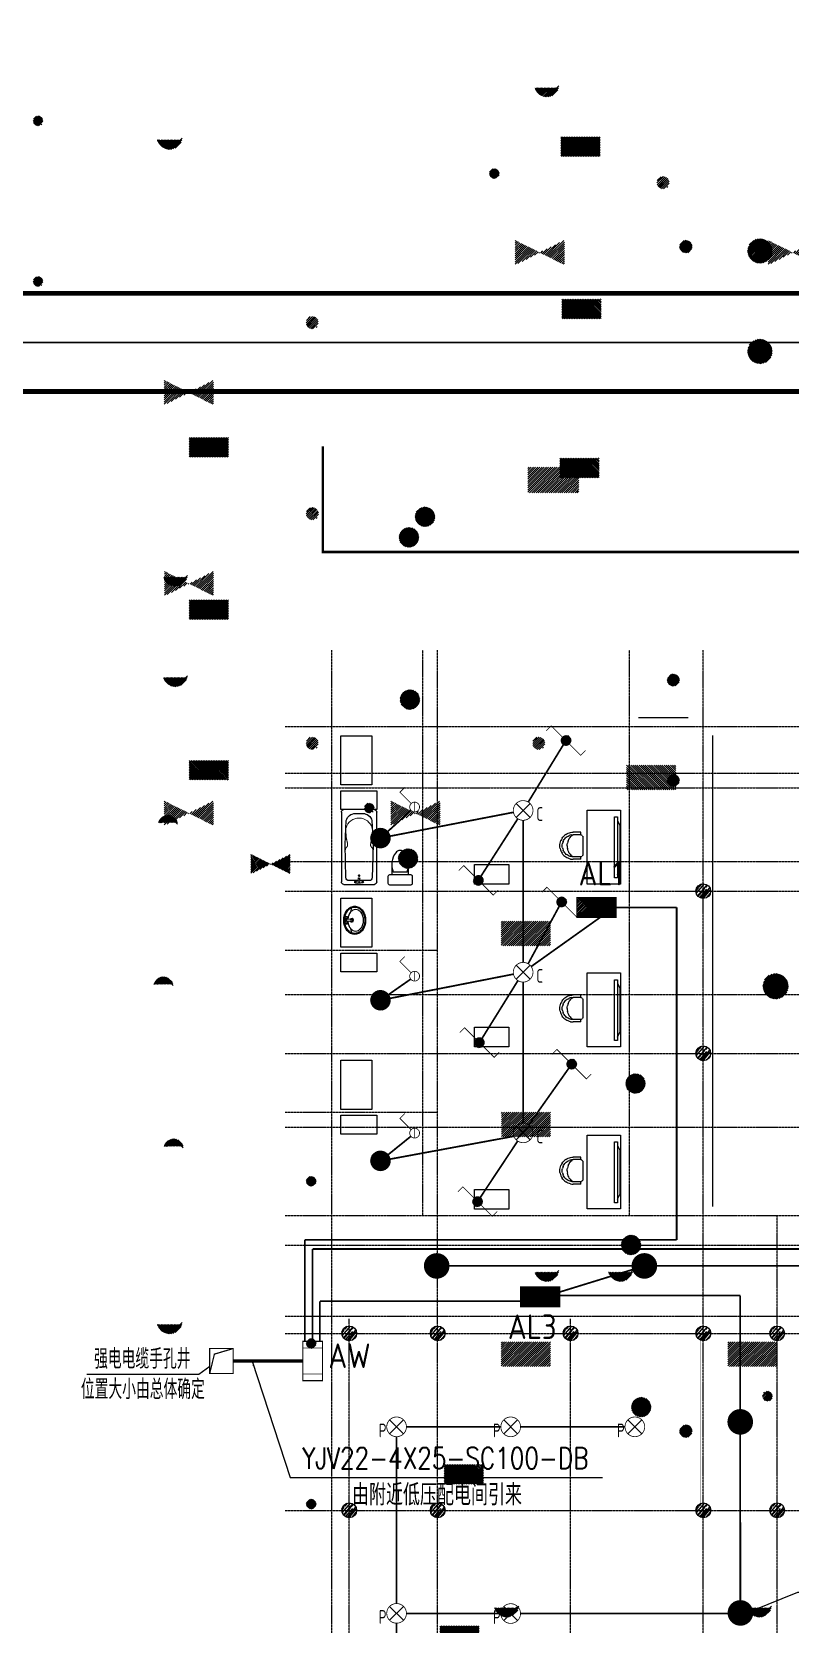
# Model space of a CAD drawing. Extents: x -137808 to 103746506, y -332957 to -111547.
# Drawn here: x 102814 to 118230, y -216825 to -184427 of the extents above; entities that cross this region are included whole.
import ezdxf
from ezdxf.enums import TextEntityAlignment as Align

# ---------------------------------------------------------------- set-up
doc = ezdxf.new("R2010")
doc.units = 0
doc.header["$LTSCALE"] = 25
doc.header["$MEASUREMENT"] = 0
doc.linetypes.add('CONTINOUS', pattern=[0])
doc.linetypes.add('DOTE', pattern=[2.42, 2, -0.2, 0.02, -0.2])
doc.layers.get('0').update_dxf_attribs({"linetype": 'CONTINUOUS'})
for name, color, linetype in [('1', 3, 'CONTINUOUS'), ('220', 7, 'CONTINUOUS'), ('DOTE', 1, 'DOTE'), ('PUB_TITLE', 4, 'CONTINUOUS'), ('SIG_TEXT', 7, 'CONTINUOUS'), ('TS', 4, 'CONTINUOUS'), ('家具', 54, 'CONTINUOUS'), ('电-强电平面-箭头', 3, 'CONTINUOUS'), ('电-强电平面-线缆', 3, 'CONTINUOUS'), ('电-接地防雷-剖', 9, 'CONTINUOUS'), ('设备-照明', 3, 'CONTINUOUS'), ('设备-箱柜', 3, 'CONTINUOUS')]:
    doc.layers.add(name, color=color, linetype=linetype)
doc.styles.add('_TEL_DIM', font='SIMPLEX', dxfattribs={"width": 0.8, "height": 3.5, "bigfont": 'HZTXT'})
doc.styles.add('C3', font='romans.shx', dxfattribs={"width": 0.7, "bigfont": 'hztxt.shx'})
doc.styles.add('IDQSTYLE', font='txt.shx', dxfattribs={"width": 0.7, "bigfont": 'hztxt.shx'})
doc.styles.get("Standard").update_dxf_attribs({"font": 'GBENOR', "bigfont": 'GBCBIG'})
doc.dimstyles.get("Standard").update_dxf_attribs({"dimscale": 100, "dimtxt": 3.5, "dimasz": 1, "dimexe": 2.5, "dimexo": 3, "dimgap": 1.5, "dimtad": 1, "dimdec": 0, "dimzin": 0, "dimdsep": 46, "dimtxsty": 'Standard', "dimblk": 'ARCHTICK', "dimcen": 0.09, "dimadec": 0, "dimazin": 0, "dimtfac": 1, "dimtdec": 0, "dimtix": 1, "dimtmove": 2, "dimatfit": 3, "dimfxl": 0, "dimtolj": 1, "dimtzin": 0, "dimarcsym": 0})

# ---------------------------------------------------------------- blocks, each defined once
blk = doc.blocks.new('*X')
at = {"color": 0, "linetype": 'Continuous'}
for p, q in [((192.59, 446.72), (193.93, 448.06)), ((192.59, 446.72), (193.87, 448.01)), ((192.65, 447.21), (193.44, 448)), ((192.65, 446.36), (194.23, 447.94)), ((192.67, 446.38), (194.27, 447.98)), ((192.69, 447.24), (193.35, 447.91)), ((192.79, 446.07), (194.52, 447.8)), ((192.81, 446.1), (194.55, 447.84)), ((192.98, 445.84), (194.75, 447.61)), ((193.01, 445.87), (194.78, 447.64)), ((193.23, 445.66), (194.93, 447.37)), ((193.27, 445.7), (194.95, 447.39)), ((193.53, 445.54), (195.05, 447.06)), ((193.58, 445.59), (195.06, 447.07)), ((193.92, 445.51), (195.08, 446.67)), ((193.98, 445.57), (195.08, 446.67)), ((194.61, 445.77), (194.82, 445.99)), ((163.77, 434.88), (163.89, 435)), ((163.77, 434.45), (164.18, 434.86)), ((163.77, 434.03), (164.46, 434.72)), ((163.77, 433.6), (164.74, 434.57)), ((163.77, 433.18), (165.02, 434.43)), ((170.12, 431.89), (172.8, 434.58)), ((170.4, 431.75), (173.65, 435)), ((170.68, 431.6), (173.77, 434.69)), ((163.77, 432.76), (165.31, 434.29)), ((163.77, 432.33), (165.59, 434.15)), ((163.77, 431.91), (165.87, 434.01)), ((163.77, 431.48), (166.16, 433.87)), ((163.77, 431.06), (166.44, 433.73)), ((163.77, 430.63), (166.72, 433.58)), ((163.77, 430.21), (167, 433.44)), ((164.32, 430.33), (167.29, 433.3)), ((165.17, 430.76), (167.57, 433.16)), ((166.02, 431.18), (167.85, 433.02)), ((166.86, 431.61), (168.14, 432.88)), ((167.71, 432.03), (168.42, 432.74)), ((168.56, 432.45), (168.7, 432.59)), ((168.98, 432.45), (169.41, 432.88)), ((169.27, 432.31), (170.26, 433.3)), ((169.55, 432.17), (171.11, 433.73)), ((169.83, 432.03), (171.96, 434.15)), ((170.96, 431.46), (173.77, 434.27)), ((171.25, 431.32), (173.77, 433.85)), ((171.53, 431.18), (173.77, 433.42)), ((171.81, 431.04), (173.77, 433)), ((172.1, 430.9), (173.77, 432.57)), ((172.38, 430.76), (173.77, 432.15)), ((172.66, 430.61), (173.77, 431.72)), ((172.94, 430.47), (173.77, 431.3)), ((173.23, 430.33), (173.77, 430.88)), ((173.51, 430.19), (173.77, 430.45)), ((232.27, 320.09), (237.18, 325)), ((232.27, 320.51), (236.75, 325)), ((232.27, 320.94), (236.33, 325)), ((232.27, 321.36), (235.9, 325)), ((232.27, 321.79), (235.48, 325)), ((232.27, 322.21), (235.06, 325)), ((232.27, 322.63), (234.63, 325)), ((232.27, 323.06), (234.21, 325)), ((232.27, 323.48), (233.78, 325)), ((232.27, 323.91), (233.36, 325)), ((232.27, 324.33), (232.93, 325)), ((232.27, 324.76), (232.51, 325)), ((232.6, 320), (237.6, 325)), ((233.02, 320), (238.02, 325)), ((233.45, 320), (238.45, 325)), ((233.87, 320), (238.87, 325)), ((234.3, 320), (239.3, 325)), ((234.72, 320), (239.72, 325)), ((235.15, 320), (240.15, 325)), ((235.57, 320), (240.57, 325)), ((235.99, 320), (240.99, 325)), ((236.42, 320), (241.42, 325)), ((236.84, 320), (241.84, 325)), ((237.27, 320), (242.27, 325)), ((237.69, 320), (242.27, 324.57)), ((238.12, 320), (242.27, 324.15)), ((238.54, 320), (242.27, 323.72)), ((238.96, 320), (242.27, 323.3)), ((239.39, 320), (242.27, 322.88)), ((239.81, 320), (242.27, 322.45)), ((240.24, 320), (242.27, 322.03)), ((240.66, 320), (242.27, 321.6)), ((241.09, 320), (242.27, 321.18)), ((241.51, 320), (242.27, 320.75)), ((241.93, 320), (242.27, 320.33)), ((278.36, 223.2), (280.79, 225.63)), ((278.36, 222.93), (281.06, 225.62)), ((278.39, 223.51), (280.47, 225.6)), ((278.4, 222.68), (281.31, 225.59)), ((278.47, 223.88), (280.11, 225.52)), ((278.69, 224.39), (279.6, 225.29)), ((280.2, 224.2), (281.54, 225.54)), ((280.65, 224.37), (281.75, 225.47)), ((280.95, 224.38), (281.95, 225.38)), ((281.19, 224.34), (282.13, 225.28)), ((281.39, 224.26), (282.3, 225.17)), ((281.57, 224.16), (282.46, 225.05)), ((278.45, 222.45), (279.79, 223.79)), ((278.52, 222.24), (279.62, 223.34)), ((278.61, 222.04), (279.61, 223.04)), ((278.71, 221.86), (279.65, 222.8)), ((278.82, 221.68), (279.73, 222.59)), ((278.94, 221.52), (279.83, 222.42)), ((279.08, 221.38), (279.96, 222.26)), ((279.22, 221.24), (280.11, 222.13)), ((279.38, 221.11), (280.29, 222.02)), ((279.55, 221), (280.49, 221.94)), ((279.61, 223.04), (280.95, 224.38)), ((279.62, 223.34), (280.65, 224.37)), ((279.65, 222.8), (281.19, 224.34)), ((279.73, 222.59), (281.39, 224.26)), ((279.73, 220.9), (280.72, 221.89)), ((279.79, 223.79), (280.2, 224.2)), ((279.83, 222.42), (281.57, 224.16)), ((279.93, 220.81), (281.01, 221.89)), ((279.94, 223.09), (280.9, 224.05)), ((279.96, 222.26), (281.73, 224.03)), ((279.99, 222.85), (281.14, 224)), ((279.99, 223.42), (280.57, 224)), ((280.07, 222.66), (281.33, 223.91)), ((280.11, 222.13), (281.86, 223.88)), ((280.14, 220.74), (281.41, 222.01)), ((280.2, 222.5), (281.49, 223.79)), ((280.29, 222.02), (281.97, 223.7)), ((280.35, 222.37), (281.62, 223.64)), ((280.36, 220.68), (283.31, 223.63)), ((280.49, 221.94), (282.05, 223.5)), ((280.54, 222.27), (281.71, 223.45)), ((280.61, 220.65), (283.34, 223.38)), ((280.72, 221.89), (282.1, 223.27)), ((280.77, 222.22), (281.77, 223.22)), ((280.88, 220.63), (283.36, 223.11)), ((281.01, 221.89), (282.1, 222.98)), ((281.08, 222.24), (281.74, 222.91)), ((281.18, 220.65), (283.33, 222.81)), ((281.41, 222.01), (281.98, 222.58)), ((281.54, 220.73), (283.26, 222.45)), ((281.73, 224.03), (282.61, 224.91)), ((281.86, 223.88), (282.75, 224.77)), ((281.97, 223.7), (282.87, 224.61)), ((281.98, 222.58), (283.25, 223.85)), ((282.01, 220.91), (283.07, 221.98)), ((282.05, 223.5), (282.99, 224.44)), ((282.1, 223.27), (283.09, 224.26)), ((282.1, 222.98), (283.18, 224.06)), ((159.6, 156.77), (159.62, 156.79)), ((159.66, 156.55), (159.91, 156.79)), ((159.75, 156.35), (160.19, 156.79)), ((159.84, 156.17), (160.47, 156.79)), ((159.95, 155.99), (160.75, 156.79)), ((160.08, 155.83), (161.04, 156.79)), ((160.21, 155.68), (161.32, 156.79)), ((160.35, 155.55), (161.6, 156.79)), ((160.51, 155.42), (161.89, 156.79)), ((160.68, 155.3), (162.17, 156.79)), ((160.86, 155.2), (162.45, 156.79)), ((161.05, 155.11), (162.73, 156.79)), ((161.26, 155.03), (163.02, 156.79)), ((161.48, 154.98), (163.3, 156.79)), ((161.72, 154.93), (163.58, 156.79)), ((161.99, 154.92), (163.87, 156.79)), ((162.29, 154.93), (164.49, 157.14)), ((162.63, 155), (164.43, 156.79)), ((163.08, 155.16), (164.27, 156.35)), ((262, 135.85), (263.24, 137.09)), ((262, 135.85), (263.24, 137.09)), ((262, 135.85), (263.24, 137.09)), ((262, 135.85), (263.24, 137.09)), ((262.02, 135.59), (263.5, 137.07)), ((262.02, 135.59), (263.5, 137.07)), ((262.02, 135.59), (263.5, 137.07)), ((262.02, 135.59), (263.5, 137.07)), ((262.05, 136.18), (262.91, 137.04)), ((262.05, 136.18), (262.91, 137.04)), ((262.05, 136.18), (262.91, 137.04)), ((262.05, 136.18), (262.91, 137.04)), ((262.09, 135.37), (263.71, 137)), ((262.09, 135.37), (263.71, 137)), ((262.09, 135.37), (263.71, 137)), ((262.09, 135.37), (263.71, 137)), ((262.18, 135.19), (263.9, 136.91)), ((262.18, 135.19), (263.9, 136.91)), ((262.18, 135.19), (263.9, 136.91)), ((262.18, 135.19), (263.9, 136.91)), ((262.3, 135.02), (264.07, 136.79)), ((262.3, 135.02), (264.07, 136.79)), ((262.3, 135.02), (264.07, 136.79)), ((262.3, 135.02), (264.07, 136.79)), ((262.44, 134.88), (264.21, 136.64)), ((262.44, 134.88), (264.21, 136.64)), ((262.44, 134.88), (264.21, 136.64)), ((262.44, 134.88), (264.21, 136.64)), ((262.61, 134.77), (264.32, 136.48)), ((262.61, 134.77), (264.32, 136.48)), ((262.61, 134.77), (264.32, 136.48)), ((262.61, 134.77), (264.32, 136.48)), ((262.8, 134.67), (264.42, 136.29)), ((262.8, 134.67), (264.42, 136.29)), ((262.8, 134.67), (264.42, 136.29)), ((262.8, 134.67), (264.42, 136.29)), ((263.02, 134.61), (264.48, 136.07)), ((263.02, 134.61), (264.48, 136.07)), ((263.02, 134.61), (264.48, 136.07)), ((263.02, 134.61), (264.48, 136.07)), ((263.28, 134.59), (264.5, 135.8)), ((263.28, 134.59), (264.5, 135.8)), ((263.28, 134.59), (264.5, 135.8)), ((263.28, 134.59), (264.5, 135.8)), ((263.62, 134.65), (264.44, 135.46)), ((263.62, 134.65), (264.44, 135.46)), ((263.62, 134.65), (264.44, 135.46)), ((263.62, 134.65), (264.44, 135.46))]:
    blk.add_line(p, q, dxfattribs=at)
blk = doc.blocks.new('HC000754')
at = {"color": 0, "linetype": 'Continuous'}
blk.add_line((5.53, 5.47), (2.42, 2.3), dxfattribs=at)
blk.add_lwpolyline([(2.42, 2.3, 0.8, 0, 0), (0.47, 0.41, 0, 0, 0)], format="xyseb", dxfattribs=at)
blk.add_circle((0, 0), 0.625, dxfattribs=at)
at = {"color": 0, "linetype": 'Continuous', "xscale": 0.5, "yscale": 0.5, "zscale": 0.5}
blk.add_blockref('*X', (-96.92, -223.41), dxfattribs=at)
at = {"color": 0, "style": 'IDQSTYLE', "width": 0.7}
blk.add_attdef('PSFHATT', (7.53, -0.63), '', height=2.5, dxfattribs=at)
blk = doc.blocks.new('_ArchTick')
at = {"color": 0, "linetype": 'ByBlock', "const_width": 0.4}
blk.add_lwpolyline([(-0.5, -0.5), (0.5, 0.5)], dxfattribs=at)
blk = doc.blocks.new('HC000001')
at = {"color": 0, "linetype": 'Continuous'}
for p, q in [((1.77, 1.77), (-1.77, -1.77)), ((-1.77, 1.77), (1.77, -1.77))]:
    blk.add_line(p, q, dxfattribs=at)
at = {"color": 0, "linetype": 'Continuous', "const_width": 0.2}
blk.add_lwpolyline([(1.77, -1.77, 0.198912), (2.5, 0, 0.198912), (1.77, 1.77, 0.198912), (0, 2.5, 0.198912), (-1.77, 1.77, 0.198912), (-2.5, 0, 0.198912), (-1.77, -1.77, 0.198912), (0, -2.5, 0.198912)], format="xyb", close=True, dxfattribs=at)
at = {"color": 0, "style": 'IDQSTYLE', "width": 0.7}
for tag, p in [('PSFHATT', (-5.49, 3.24)), ('C', (3.36, -2.66))]:
    blk.add_attdef(tag, p, '', height=2.5, dxfattribs=at)
blk = doc.blocks.new('HC000057')
at = {"color": 0, "linetype": 'Continuous', "const_width": 0.2}
blk.add_lwpolyline([(1.77, -1.77, 0.198912), (2.5, 0, 0.198912), (1.77, 1.77, 0.198912), (0, 2.5, 0.198912), (-1.77, 1.77, 0.198912), (-2.5, 0, 0.198912), (-1.77, -1.77, 0.198912), (0, -2.5, 0.198912)], format="xyb", close=True, dxfattribs=at)
at = {"color": 0, "linetype": 'Continuous'}
for start, end in [(135, 180), (180, 225), (90, 135), (45, 90), (0, 45), (315, 0), (225, 270), (270, 315)]:
    blk.add_arc((0, 0), 1.25, start, end, dxfattribs=at)
blk.add_blockref('*X', (-280.86, -223.13), dxfattribs=at)
at = {"color": 0, "style": 'IDQSTYLE', "width": 0.7}
blk.add_attdef('PSFHATT', (4.5, -2.5), '', height=2.5, dxfattribs=at)
blk = doc.blocks.new('HC000441')
at = {"color": 0, "linetype": 'Continuous', "const_width": 0.3}
blk.add_lwpolyline([(5, 2.5), (-5, 2.5), (-5, -2.5), (5, -2.5)], close=True, dxfattribs=at)
at = {"color": 0, "linetype": 'Continuous', "const_width": 0.2}
for points in [[(-3.3, 2.5), (-3.3, -2.51)], [(3.3, 2.5), (3.3, -2.51)]]:
    blk.add_lwpolyline(points, dxfattribs=at)
at = {"color": 0, "style": 'IDQSTYLE', "width": 0.7}
blk.add_attdef('PSFHATT', (7, -2.51), '', height=2.5, dxfattribs=at)
blk = doc.blocks.new('HC000429')
at = {"color": 0, "linetype": 'Continuous', "const_width": 0.3}
blk.add_lwpolyline([(5, 2.5), (-5, 2.5), (-5, -2.5), (5, -2.5)], close=True, dxfattribs=at)
at = {"color": 0, "linetype": 'Continuous'}
blk.add_blockref('*X', (-237.27, -322.5), dxfattribs=at)
at = {"color": 0, "style": 'IDQSTYLE', "width": 0.7}
blk.add_attdef('PSFHATT', (7, -2.5), '', height=2.5, dxfattribs=at)
blk = doc.blocks.new('HC000096')
at = {"color": 0, "linetype": 'Continuous', "const_width": 0.2}
for points in [[(0.88, 2.13), (3.75, 5), (5, 3.75)], [(-1.25, 1.25), (1.15, 1.25)]]:
    blk.add_lwpolyline(points, dxfattribs=at)
blk.add_lwpolyline([(0, 0, 0.198912), (0.88, 0.37, 0.198912), (1.25, 1.25, 0.198912), (0.88, 2.13, 0.198912), (0, 2.5, 0.198912), (-0.88, 2.13, 0.198912), (-1.25, 1.25, 0.198912), (-0.88, 0.37, 0.198912)], format="xyb", close=True, dxfattribs=at)
at = {"color": 0, "style": 'IDQSTYLE', "width": 0.7}
blk.add_attdef('PSFHATT', (7, 0), '', height=2.5, dxfattribs=at)
blk = doc.blocks.new('HC000061')
at = {"color": 0, "linetype": 'Continuous'}
for p, q in [((-0.66, 0.64), (-1.77, 1.76)), ((1.77, 1.77), (0.65, 0.65)), ((-0.66, -0.64), (-1.77, -1.76)), ((0.65, -0.65), (1.77, -1.77))]:
    blk.add_line(p, q, dxfattribs=at)
at = {"color": 0, "linetype": 'Continuous', "const_width": 0.2}
blk.add_lwpolyline([(1.77, -1.77, 0.198912), (2.5, 0, 0.198912), (1.77, 1.77, 0.198912), (0, 2.5, 0.198912), (-1.77, 1.77, 0.198912), (-2.5, 0, 0.198912), (-1.77, -1.77, 0.198912), (0, -2.5, 0.198912)], format="xyb", close=True, dxfattribs=at)
at = {"color": 0, "linetype": 'Continuous'}
blk.add_circle((0, 0), 0.915, dxfattribs=at)
blk.add_blockref('*X', (-280.86, -223.13), dxfattribs=at)
at = {"color": 0, "style": 'IDQSTYLE', "width": 0.7}
blk.add_attdef('PSFHATT', (4.5, -2.5), '', height=2.5, dxfattribs=at)
blk = doc.blocks.new('HC000799')
at = {"color": 0, "linetype": 'Continuous', "const_width": 0.2}
for points in [[(0.88, 2.13), (3.75, 5), (5, 3.75)], [(-0.88, 0.37), (-3.75, -2.5), (-5, -1.25)]]:
    blk.add_lwpolyline(points, dxfattribs=at)
blk.add_lwpolyline([(0.88, 0.37, 0.198912), (1.25, 1.25, 0.198912), (0.88, 2.13, 0.198912), (0, 2.5, 0.198912), (-0.88, 2.13, 0.198912), (-1.25, 1.25, 0.198912), (-0.88, 0.37, 0.198912), (0, 0, 0.198912)], format="xyb", close=True, dxfattribs=at)
at = {"color": 0, "linetype": 'Continuous'}
blk.add_blockref('*X', (-263.19, -134.66), dxfattribs=at)
at = {"color": 0, "style": 'IDQSTYLE', "width": 0.7}
blk.add_attdef('PSFHATT', (7, -2.5), '', height=2.5, dxfattribs=at)
blk = doc.blocks.new('REHJYTK7UT')
at = {"layer": '电-强电平面-线缆', "color": 1, "linetype": 'Continuous', "const_width": 35}
for points in [[(112906, -200124), (113620, -198958)], [(110050, -200723), (110522, -200293)], [(110098, -200818), (112605, -200333)], [(111945, -201632), (112694, -200463)], [(112802, -203387), (112802, -200495)], [(112903, -203415), (113536, -202245)], [(112965, -203471), (114369, -202470)], [(110065, -204042), (110516, -203727)], [(110098, -204118), (112605, -203626)], [(111966, -204933), (112696, -203757)], [(112802, -206655), (112802, -203787)], [(112917, -206692), (113731, -205539)], [(110057, -207299), (110520, -206925)], [(110098, -207389), (112614, -206924)], [(111931, -208169), (112691, -207022)]]:
    blk.add_lwpolyline(points, dxfattribs=at)
at = {"layer": '设备-照明', "yscale": 80, "zscale": 80}
for name, p, xscale in [('HC000799', (111894, -201817), -80), ('HC000799', (111913, -205117), -80), ('HC000061', (109902, -200857), 80), ('HC000799', (111876, -208352), -80), ('HC000061', (109902, -204157), 80), ('HC000061', (109902, -207425), 80)]:
    blk.add_blockref(name, p, dxfattribs=dict(at, xscale=xscale))
for name, p, xscale, rotation in [('HC000799', (113673, -198773), -80, 180), ('HC000096', (110696, -200226), 80, 90), ('HC000799', (113584, -202058), -80, 180), ('HC000096', (110696, -203667), 80, 90), ('HC000799', (113789, -205358), -80, 180), ('HC000096', (110696, -206860), 80, 90)]:
    blk.add_blockref(name, p, dxfattribs=dict(at, xscale=xscale, rotation=rotation))
at = {"layer": '设备-照明'}
ref = blk.add_blockref('HC000001', (112802, -200295), dxfattribs=dict(at, xscale=80, yscale=80, zscale=80))
ref.add_attrib('C', 'C', (113070, -200508), dxfattribs={"layer": '0', "color": 0, "height": 280, "width": 0.8})
ref = blk.add_blockref('HC000001', (112802, -203587), dxfattribs=dict(at, xscale=80, yscale=80, zscale=80))
ref.add_attrib('C', 'C', (113070, -203801), dxfattribs={"layer": '0', "color": 0, "height": 280, "width": 0.8})
ref = blk.add_blockref('HC000001', (112802, -206855), dxfattribs=dict(at, xscale=80, yscale=80, zscale=80))
ref.add_attrib('C', 'C', (113070, -207068), dxfattribs={"layer": '0', "color": 0, "height": 280, "width": 0.8})
at = {"layer": '设备-箱柜', "xscale": 80, "yscale": 80, "zscale": 80, "rotation": 180}
blk.add_blockref('HC000429', (114294, -202270), dxfattribs=at)
at = {"insert": (113930, -201320), "char_height": 500, "width": 2477.16, "attachment_point": 1}
blk.add_mtext('AL1', dxfattribs=at)
blk = doc.blocks.new('HC000750')
at = {"color": 0, "linetype": 'Continuous', "xscale": 0.5, "yscale": 0.5, "zscale": 0.5}
blk.add_blockref('*X', (-96.92, -223.38), dxfattribs=at)
at = {"color": 0, "style": 'IDQSTYLE', "width": 0.7}
blk.add_attdef('PSFHATT', (2.63, -5.12), '', height=2.5, dxfattribs=at)
blk = doc.blocks.new('$plan$00001629')
at = {"color": 251}
for p, q in [((-252, -170), (-172, -150)), ((-75, -35), (-75, -85)), ((-75, -35), (75, -35)), ((-75, -85), (-21, -85)), ((-16, -146), (-25, -35)), ((16, -146), (25, -35)), ((21, -85), (75, -85)), ((75, -35), (75, -85)), ((172, -150), (252, -170))]:
    blk.add_line(p, q, dxfattribs=at)
for centre, radius in [((-50, -60), 20), ((1, -60), 10), ((50, -60), 20)]:
    blk.add_circle(centre, radius, dxfattribs=at)
for centre, radius, start, end in [((0, -340), 340, 90, 108.7907), ((0, -340), 340, 71.2093, 90), ((-90, -230), 190, 153.24, 180), ((-90, -230), 190, 180, 206.76), ((-90, -230), 173, 153.24, 180), ((-90, -230), 173, 180, 206.76), ((-46, -252), 239, 129.4007, 153.24), ((-46, -208), 239, 206.76, 230.5993), ((-46, -252), 222, 129.4007, 153.24), ((-46, -208), 222, 206.76, 230.5993), ((-102, -250), 118, 150.3366, 180), ((-102, -250), 118, 180, 209.6634), ((-53, -278), 174, 126.0274, 150.3366), ((-53, -222), 174, 209.6634, 233.9726), ((-18, -286), 283, 108.7907, 129.4007), ((-18, -286), 266, 108.7907, 129.4007), ((-21, -322), 229, 106.7647, 126.0274), ((0, -340), 323, 90, 108.7907), ((0, -391), 301, 93.9271, 106.7647), ((0, -170), 35, 118.7783, 61.2217), ((0, -170), 25, 129.0728, 50.9272), ((0, -146), 16.3, 180, 0), ((0, -340), 323, 71.2093, 90), ((0, -391), 301, 73.2353, 86.0729), ((21, -322), 229, 53.9726, 73.2353), ((18, -286), 266, 50.5993, 71.2093), ((18, -286), 283, 50.5993, 71.2093), ((53, -278), 174, 29.6634, 53.9726), ((53, -222), 174, 306.0274, 330.3366), ((46, -252), 222, 26.76, 50.5993), ((46, -208), 222, 309.4007, 333.24), ((46, -252), 239, 26.76, 50.5993), ((46, -208), 239, 309.4007, 333.24), ((102, -250), 118, 0, 29.6634), ((102, -250), 118, 330.3366, 0), ((90, -230), 173, 0, 26.76), ((90, -230), 173, 333.24, 0), ((90, -230), 190, 0, 26.76), ((90, -230), 190, 333.24, 0), ((-18, -174), 283, 230.5993, 251.2093), ((-18, -174), 266, 230.5993, 251.2093), ((-21, -178), 229, 233.9726, 253.2353), ((0, -120), 340, 251.2093, 270), ((0, -120), 323, 251.2093, 270), ((0, -109), 301, 253.2353, 270), ((0, -109), 301, 270, 286.7647), ((0, -120), 323, 270, 288.7907), ((0, -120), 340, 270, 288.7907), ((21, -178), 229, 286.7647, 306.0274), ((18, -174), 266, 288.7907, 309.4007), ((18, -174), 283, 288.7907, 309.4007)]:
    blk.add_arc(centre, radius, start, end, dxfattribs=at)
blk = doc.blocks.new('$plan$00001613')
at = {"color": 251}
for p, q in [((-260, -140), (-260, 140)), ((-200, 170), (-200, -170))]:
    blk.add_line(p, q, dxfattribs=at)
blk.add_lwpolyline([(-430, -170), (-200, -170), (-200, -220, 0.414214), (-170, -250), (-30, -250, 0.414214), (0, -220), (0, 220, 0.414214), (-30, 250), (-170, 250, 0.414214), (-200, 220), (-200, 170), (-430, 170)], format="xyb", dxfattribs=at)
for centre, radius, start, end in [((-590, 0), 110, 123.4509, 236.5491), ((-413, -227), 398, 67.4505, 126.6381), ((-413, 227), 398, 233.3619, 292.5495)]:
    blk.add_arc(centre, radius, start, end, dxfattribs=at)
blk = doc.blocks.new('$plan$00000489')
at = {"color": 251}
for p, q in [((-1470, 360), (-50, 360)), ((-1520, -310), (-1520, 310)), ((-81, 18), (-122, 12)), ((-64, 71), (-72, 27)), ((-29, 71), (-25, 30)), ((0, 310), (0, -310)), ((-81, -18), (-122, -12)), ((-64, -71), (-72, -27)), ((-29, -71), (-25, -30)), ((-50, -360), (-1470, -360))]:
    blk.add_line(p, q, dxfattribs=at)
blk.add_lwpolyline([(-77, 81), (-77, 207, 0.398606), (-134, 267), (-810, 285), (-1299, 260, 0.354414), (-1441, 76), (-1441, -76, 0.354414), (-1299, -260), (-810, -285), (-134, -267, 0.398606), (-77, -207), (-77, -20)], format="xyb", dxfattribs=at)
at = {"color": 251, "lineweight": 13}
for points in [[(-1090, 273), (-1074, 271), (-1056, 270), (-1039, 268), (-1022, 266), (-1005, 265), (-989, 263), (-974, 262), (-961, 260), (-949, 259), (-939, 257), (-929, 256), (-921, 255), (-914, 253), (-908, 252), (-902, 251), (-896, 250), (-891, 249), (-886, 247), (-881, 246), (-876, 245), (-871, 244), (-866, 243), (-860, 241), (-855, 240), (-849, 239), (-844, 238), (-838, 237), (-832, 236), (-826, 236), (-821, 235), (-816, 234), (-811, 234), (-806, 234), (-801, 234), (-797, 234), (-793, 235), (-790, 235), (-786, 236), (-783, 237), (-779, 238), (-776, 240), (-773, 241), (-770, 243), (-767, 245), (-764, 247), (-762, 249), (-759, 251), (-757, 253), (-754, 255), (-752, 257), (-750, 259), (-748, 262), (-746, 264), (-744, 265), (-742, 267), (-740, 269), (-737, 271), (-735, 272), (-733, 273), (-730, 274), (-727, 275), (-723, 276), (-719, 277), (-714, 278), (-709, 279), (-703, 280), (-696, 281), (-690, 282), (-683, 283)], [(-1090, -273), (-1074, -271), (-1056, -270), (-1039, -268), (-1022, -266), (-1005, -265), (-989, -263), (-974, -262), (-961, -260), (-949, -259), (-939, -257), (-929, -256), (-921, -255), (-914, -253), (-908, -252), (-902, -251), (-896, -250), (-891, -249), (-886, -247), (-881, -246), (-876, -245), (-871, -244), (-866, -243), (-860, -241), (-855, -240), (-849, -239), (-844, -238), (-838, -237), (-832, -236), (-826, -236), (-821, -235), (-816, -234), (-811, -234), (-806, -234), (-801, -234), (-797, -234), (-793, -235), (-790, -235), (-786, -236), (-783, -237), (-779, -238), (-776, -240), (-773, -241), (-770, -243), (-767, -245), (-764, -247), (-762, -249), (-759, -251), (-757, -253), (-754, -255), (-752, -257), (-750, -259), (-748, -262), (-746, -264), (-744, -265), (-742, -267), (-740, -269), (-737, -271), (-735, -272), (-733, -273), (-730, -274), (-727, -275), (-723, -276), (-719, -277), (-714, -278), (-709, -279), (-703, -280), (-696, -281), (-690, -282), (-685, -282)]]:
    blk.add_lwpolyline(points, dxfattribs=at)
at = {"color": 251}
blk.add_lwpolyline([(-77, 20), (-77, 81)], dxfattribs=at)
at = {"color": 251, "lineweight": 13}
for centre, radius in [((-178, 0), 17.6), ((-47, 71), 12.6), ((-47, -71), 12.6)]:
    blk.add_circle(centre, radius, dxfattribs=at)
at = {"color": 251}
for centre, radius in [((-178, 0), 11.6), ((-48, 0), 9.88)]:
    blk.add_circle(centre, radius, dxfattribs=at)
for centre, radius, start, end in [((-1470, 310), 50, 90, 180), ((-50, 310), 50, 0, 90), ((-122, 0), 12.5, 90, 270), ((-82, 28), 10, 278.2472, 349.7858), ((-47, 71), 17.6, 0, 180), ((-324, 0), 300, 354.3229, 5.6771), ((-1470, -310), 50, 180, 270), ((-82, -28), 10, 10.2142, 81.7528), ((-47, -71), 17.6, 180, 0), ((-50, -310), 50, 270, 0)]:
    blk.add_arc(centre, radius, start, end, dxfattribs=at)
at = {"color": 251, "lineweight": 13}
blk.add_arc((-1073, 0), 276, 105.6385, 254.9629, dxfattribs=at)
blk = doc.blocks.new('CHR1')
at = {"color": 251, "linetype": 'Continuous'}
for p, q in [((-225, 150), (-275, 150)), ((-275, 150), (-275, 0)), ((-225, 150), (-225, 0)), ((189, 200), (-189, 200)), ((275, 150), (225, 150)), ((225, 150), (225, 0)), ((275, 150), (275, 0))]:
    blk.add_line(p, q, dxfattribs=at)
at = {"color": 251}
for p, q in [((-225, 150), (-225, 158)), ((225, 150), (225, 158))]:
    blk.add_line(p, q, dxfattribs=at)
at = {"color": 251, "linetype": 'Continuous'}
for points in [[(-208, 180, 0), (-217, 169, 0), (-225, 158, 0)], [(-208, 180, 0), (-199, 190, 0), (-189, 200, 0)], [(189, 200, 0), (199, 190, 0), (208, 180, 0)], [(225, 158, 0), (217, 169, 0), (208, 180, 0)], [(-270, -54, 0), (-274, -27, 0), (-275, 0, 0)], [(-254, -105, 0), (-263, -80, 0), (-270, -54, 0)], [(-229, -153, 0), (-242, -130, 0), (-254, -105, 0)], [(-229, -153, 0), (-213, -175, 0), (-194, -195, 0)], [(-221, -44, 0), (-224, -22, 0), (-225, 0, 0)], [(-191, -48, 0), (-209, -29, 0), (-225, -8, 0)], [(-221, -44, 0), (-215, -65, 0), (-208, -86, 0)], [(-187, -125, 0), (-198, -106, 0), (-208, -86, 0)], [(-153, -229, 0), (-174, -213, 0), (-194, -195, 0)], [(-149, -81, 0), (-171, -65, 0), (-191, -48, 0)], [(-159, -159, 0), (-174, -143, 0), (-187, -125, 0)], [(-125, -187, 0), (-143, -174, 0), (-159, -159, 0)], [(-153, -229, 0), (-130, -243, 0), (-105, -254, 0)], [(-103, -105, 0), (-127, -94, 0), (-149, -81, 0)], [(-86, -208, 0), (-106, -199, 0), (-125, -187, 0)], [(-54, -270, 0), (-80, -263, 0), (-105, -254, 0)], [(-103, -105, 0), (-78, -114, 0), (-52, -120, 0)], [(-86, -208, 0), (-65, -215, 0), (-44, -221, 0)], [(0, -275, 0), (-27, -274, 0), (-54, -270, 0)], [(0, -125, 0), (-26, -124, 0), (-52, -120, 0)], [(0, -225, 0), (-22, -224, 0), (-44, -221, 0)], [(0, -125, 0), (26, -124, 0), (52, -120, 0)], [(44, -221, 0), (22, -224, 0), (0, -225, 0)], [(54, -270, 0), (27, -274, 0), (0, -275, 0)], [(44, -221, 0), (65, -215, 0), (86, -208, 0)], [(103, -105, 0), (78, -114, 0), (52, -120, 0)], [(54, -270, 0), (80, -263, 0), (105, -254, 0)], [(125, -187, 0), (106, -199, 0), (86, -208, 0)], [(150, -81, 0), (127, -94, 0), (103, -105, 0)], [(105, -254, 0), (130, -243, 0), (153, -229, 0)], [(159, -159, 0), (143, -174, 0), (125, -187, 0)], [(150, -81, 0), (171, -65, 0), (191, -48, 0)], [(195, -195, 0), (175, -213, 0), (153, -229, 0)], [(187, -125, 0), (174, -143, 0), (159, -159, 0)], [(208, -86, 0), (199, -106, 0), (187, -125, 0)], [(225, -8, 0), (209, -29, 0), (191, -48, 0)], [(195, -195, 0), (213, -175, 0), (229, -153, 0)], [(221, -44, 0), (215, -65, 0), (208, -86, 0)], [(225, 0, 0), (224, -22, 0), (221, -44, 0)], [(254, -105, 0), (243, -130, 0), (229, -153, 0)], [(270, -54, 0), (263, -80, 0), (254, -105, 0)], [(270, -54, 0), (274, -27, 0), (275, 0, 0)]]:
    blk.add_polyline3d(points, dxfattribs=at)

msp = doc.modelspace()

# ---------------------------------------------------------------- hatches: boundary and pattern name
h = msp.add_hatch()
h.set_pattern_fill('木材', color=251, scale=20, style=0)
h.set_pattern_definition([(50, (6093.805, -121960.06), (51.847064, 186.24683), [1200, -160, 400, -80]), (50, (6200.2, -121920.06), (-132.93014, 7.10905), [240, -26.4, 480, -60]), (50, (6133.805, -121892.057), (226.339663, 353.127904), [640, -112, 320, -80])])
h.paths.add_polyline_path([(116314, -201911, 1), (116614, -201911, 1)])
h = msp.add_hatch()
h.set_pattern_fill('木材', color=251, scale=20, style=0)
h.set_pattern_definition([(50, (6093.805, -125260.06), (51.847064, 186.24683), [1200, -160, 400, -80]), (50, (6200.2, -125220.06), (-132.93014, 7.10905), [240, -26.4, 480, -60]), (50, (6133.805, -125192.057), (226.339663, 353.127904), [640, -112, 320, -80])])
h.paths.add_polyline_path([(116314, -205211, 1), (116614, -205211, 1)])
h = msp.add_hatch()
h.set_pattern_fill('木材', color=251, scale=20, style=0)
h.set_pattern_definition([(50, (-1104.67, -130957.41), (51.847064, 186.24683), [1200, -160, 400, -80]), (50, (-998.27, -130917.41), (-132.93014, 7.10905), [240, -26.4, 480, -60]), (50, (-1064.67, -130889.41), (226.339663, 353.127904), [640, -112, 320, -80])])
h.paths.add_polyline_path([(109116, -210909, 1), (109416, -210909, 1)])
h = msp.add_hatch()
h.set_pattern_fill('木材', color=251, scale=20, style=0)
h.set_pattern_definition([(50, (695.33, -130957.41), (51.847064, 186.24683), [1200, -160, 400, -80]), (50, (801.73, -130917.41), (-132.93014, 7.10905), [240, -26.4, 480, -60]), (50, (735.33, -130889.41), (226.339663, 353.127904), [640, -112, 320, -80])])
h.paths.add_polyline_path([(110916, -210909, 1), (111216, -210909, 1)])
h = msp.add_hatch()
h.set_pattern_fill('木材', color=251, scale=20, style=0)
h.set_pattern_definition([(50, (3395.33, -130957.41), (51.847064, 186.24683), [1200, -160, 400, -80]), (50, (3501.73, -130917.41), (-132.93014, 7.10905), [240, -26.4, 480, -60]), (50, (3435.33, -130889.41), (226.339663, 353.127904), [640, -112, 320, -80])])
h.paths.add_polyline_path([(113616, -210909, 1), (113916, -210909, 1)])
h = msp.add_hatch()
h.set_pattern_fill('木材', color=251, scale=20, style=0)
h.set_pattern_definition([(50, (6095.33, -130957.41), (51.847064, 186.24683), [1200, -160, 400, -80]), (50, (6201.73, -130917.41), (-132.93014, 7.10905), [240, -26.4, 480, -60]), (50, (6135.33, -130889.41), (226.339663, 353.127904), [640, -112, 320, -80])])
h.paths.add_polyline_path([(116316, -210909, 1), (116616, -210909, 1)])
h = msp.add_hatch()
h.set_pattern_fill('木材', color=251, scale=20, style=0)
h.set_pattern_definition([(50, (7595.33, -130957.41), (51.847064, 186.24683), [1200, -160, 400, -80]), (50, (7701.73, -130917.41), (-132.93014, 7.10905), [240, -26.4, 480, -60]), (50, (7635.33, -130889.41), (226.339663, 353.127904), [640, -112, 320, -80])])
h.paths.add_polyline_path([(117816, -210909, 1), (118116, -210909, 1)])
h = msp.add_hatch()
h.set_pattern_fill('木材', color=251, scale=20, style=0)
h.set_pattern_definition([(50, (-1104.67, -134557.41), (51.847064, 186.24683), [1200, -160, 400, -80]), (50, (-998.27, -134517.41), (-132.93014, 7.10905), [240, -26.4, 480, -60]), (50, (-1064.67, -134489.41), (226.339663, 353.127904), [640, -112, 320, -80])])
h.paths.add_polyline_path([(109116, -214509, 1), (109416, -214509, 1)])
h = msp.add_hatch()
h.set_pattern_fill('木材', color=251, scale=20, style=0)
h.set_pattern_definition([(50, (695.33, -134557.41), (51.847064, 186.24683), [1200, -160, 400, -80]), (50, (801.73, -134517.41), (-132.93014, 7.10905), [240, -26.4, 480, -60]), (50, (735.33, -134489.41), (226.339663, 353.127904), [640, -112, 320, -80])])
h.paths.add_polyline_path([(110916, -214509, 1), (111216, -214509, 1)])
h = msp.add_hatch()
h.set_pattern_fill('木材', color=251, scale=20, style=0)
h.set_pattern_definition([(50, (6095.33, -134557.41), (51.847064, 186.24683), [1200, -160, 400, -80]), (50, (6201.73, -134517.41), (-132.93014, 7.10905), [240, -26.4, 480, -60]), (50, (6135.33, -134489.41), (226.339663, 353.127904), [640, -112, 320, -80])])
h.paths.add_polyline_path([(116316, -214509, 1), (116616, -214509, 1)])
h = msp.add_hatch()
h.set_pattern_fill('木材', color=251, scale=20, style=0)
h.set_pattern_definition([(50, (7595.33, -134557.41), (51.847064, 186.24683), [1200, -160, 400, -80]), (50, (7701.73, -134517.41), (-132.93014, 7.10905), [240, -26.4, 480, -60]), (50, (7635.33, -134489.41), (226.339663, 353.127904), [640, -112, 320, -80])])
h.paths.add_polyline_path([(117816, -214509, 1), (118116, -214509, 1)])

# ---------------------------------------------------------------- linework, layer by layer
at = {"color": 251}
for p, q in [((115149, -198376), (116159, -198376)), ((116649, -198747), (116649, -208326)), ((114722, -200474), (114767, -200574)), ((114767, -200574), (114767, -201470)), ((114722, -201570), (114767, -201470)), ((114722, -203784), (114767, -203884)), ((114767, -203884), (114767, -204780)), ((114722, -204880), (114767, -204780)), ((114722, -207084), (114767, -207184)), ((114767, -207184), (114767, -208080)), ((114722, -208180), (114767, -208080))]:
    msp.add_line(p, q, dxfattribs=at)
for points, const_width in [([(153099, -192860), (153099, -195011), (108729, -195011), (108729, -192860)], 50), ([(116414, -211049), (116414, -214368)], 2), ([(116514, -211048), (116514, -214367)], 2)]:
    msp.add_lwpolyline(points, dxfattribs=dict(at, const_width=const_width))
for points in [[(109099, -198751), (109724, -198751), (109724, -199751), (109099, -199751)], [(109099, -199871), (109827, -199871), (109827, -200253), (109099, -200253)], [(114103, -200266), (114779, -200266), (114779, -201766), (114103, -201766)], [(114658, -200402), (114722, -200402), (114722, -201642), (114658, -201642)], [(109099, -202051), (109724, -202051), (109724, -203051), (109099, -203051)], [(109099, -203171), (109827, -203171), (109827, -203553), (109099, -203553)], [(114103, -203576), (114779, -203576), (114779, -205076), (114103, -205076)], [(114658, -203712), (114722, -203712), (114722, -204952), (114658, -204952)], [(109099, -205351), (109724, -205351), (109724, -206351), (109099, -206351)], [(109099, -206471), (109827, -206471), (109827, -206853), (109099, -206853)], [(114103, -206876), (114779, -206876), (114779, -208376), (114103, -208376)], [(114658, -207012), (114722, -207012), (114722, -208252), (114658, -208252)]]:
    msp.add_lwpolyline(points, close=True, dxfattribs=at)
at = {"color": 1, "const_width": 25}
msp.add_lwpolyline([(106907, -211217), (106525, -211331), (106430, -211725)], dxfattribs=at)
msp.add_lwpolyline([(106430, -211217), (106907, -211217), (106907, -211725), (106430, -211725)], close=True, dxfattribs=at)
at = {"color": 251}
for centre in [(116464, -201911), (116464, -205211), (109266, -210909), (111066, -210909), (113766, -210909), (116466, -210909), (117966, -210909), (109266, -214509), (111066, -214509), (116466, -214509), (117966, -214509)]:
    msp.add_circle(centre, 150, dxfattribs=at)
at = {"layer": '220', "color": 251}
for points in [[(111814, -201769), (111814, -201370), (112514, -201370), (112514, -201769)], [(111814, -205079), (111814, -204680), (112514, -204680), (112514, -205079)], [(111814, -208379), (111814, -207980), (112514, -207980), (112514, -208379)]]:
    msp.add_lwpolyline(points, close=True, dxfattribs=at)
at = {"layer": 'DOTE'}
for p, q in [((108914, -223611), (108914, -197011)), ((110764, -208511), (110764, -197011)), ((111064, -223611), (111064, -197011)), ((114964, -208511), (114964, -197011)), ((116464, -223611), (116464, -197011)), ((107964, -198561), (154164, -198561)), ((107964, -199511), (153864, -199511)), ((107964, -199811), (147134, -199811)), ((107964, -199811), (111064, -199811)), ((107964, -201311), (153864, -201311)), ((107964, -201911), (154164, -201911)), ((107964, -203111), (111064, -203111)), ((107964, -204011), (153864, -204011)), ((107964, -205211), (154164, -205211)), ((107964, -206411), (111064, -206411)), ((107964, -206711), (153864, -206711)), ((107964, -208511), (154164, -208511)), ((117964, -223611), (117964, -208511)), ((107964, -209111), (154164, -209111)), ((107964, -210561), (154164, -210561)), ((109264, -223611), (109264, -210611)), ((113764, -223611), (113764, -210611)), ((107964, -210911), (154164, -210911)), ((107964, -214511), (154164, -214511))]:
    msp.add_line(p, q, dxfattribs=at)
at = {"layer": 'PUB_TITLE'}
for points in [[(96621, -190747), (170921, -190747), (170921, -148747), (96621, -148747)], [(96621, -232747), (170921, -232747), (170921, -190747), (96621, -190747)]]:
    msp.add_lwpolyline(points, close=True, dxfattribs=at)
at = {"layer": 'PUB_TITLE', "const_width": 100}
for points in [[(99121, -189747), (169921, -189747), (169921, -149747), (99121, -149747)], [(99121, -231747), (169921, -231747), (169921, -191747), (99121, -191747)]]:
    msp.add_lwpolyline(points, close=True, dxfattribs=at)
at = {"layer": '电-强电平面-线缆', "color": 1, "linetype": 'Continuous'}
for points, const_width in [([(114694, -202243), (115923, -202243)], 35), ([(115923, -202243), (115923, -209006)], 35), ([(108362, -209006), (108362, -211071)], 35), ([(115923, -209006), (108362, -209006)], 35), ([(108522, -209192), (119080, -209192)], 35), ([(108522, -211071), (108522, -209192)], 35), ([(111295, -209536), (115017, -209536)], 35), ([(113549, -210066), (115028, -209610)], 35), ([(115517, -209536), (119814, -209536)], 35), ([(108670, -210255), (108670, -211071)], 35), ([(112749, -210255), (108670, -210255)], 35), ([(117216, -210140), (113549, -210136)], 35), ([(117216, -212459), (117216, -210140)], 35), ([(108322, -211471), (106907, -211471)], 70), ([(112349, -212810), (110429, -212810)], 35), ([(114873, -212810), (112749, -212810)], 35), ([(110229, -216405), (110229, -213010)], 35), ([(117218, -216346), (117216, -212959)], 35), ([(112349, -216609), (110429, -216609)], 35), ([(116966, -216609), (112749, -216609)], 35), ([(110229, -220258), (110229, -216805)], 35)]:
    msp.add_lwpolyline(points, dxfattribs=dict(at, const_width=const_width))

# ---------------------------------------------------------------- block references
msp.add_blockref('REHJYTK7UT', (0, 26))
at = {"layer": '1', "color": 251, "yscale": -1, "rotation": 270.0000000000056}
msp.add_blockref('$plan$00000489', (109467, -201773), dxfattribs=at)
at = {"layer": '1', "color": 251}
for name, p, rotation in [('$plan$00001613', (110303, -201781), 269.9999999999641), ('$plan$00001629', (109147, -202504), 89.99999999996407)]:
    msp.add_blockref(name, p, dxfattribs=dict(at, rotation=rotation))
at = {"layer": '家具', "color": 251, "rotation": 270.041827158383}
for p in [(113822, -200988), (113822, -204298), (113822, -207598)]:
    msp.add_blockref('CHR1', p, dxfattribs=at)
at = {"layer": '电-强电平面-箭头', "color": 4}
for name, p, xscale, yscale, zscale in [('HC000754', (116464, -156561), 200, 200, 200), ('HC000750', (108914, -156561), 207.36, 207.36, 207.36), ('HC000754', (108914, -166518), 200, 200, 200), ('HC000754', (108914, -168561), 200, 200, 200), ('HC000754', (116464, -180661), 200, 200, 200), ('HC000754', (117964, -180661), 200, 200, 200), ('HC000750', (108914, -180661), 207.36, 207.36, 207.36)]:
    msp.add_blockref(name, p, dxfattribs=dict(at, xscale=xscale, yscale=yscale, zscale=zscale))
at = {"layer": '设备-照明', "yscale": 100, "zscale": 100}
for p, xscale in [((111045, -209536), -100), ((115267, -209536), -100), ((124350, -209861), 100), ((129490, -209861), 100), ((117216, -212709), 100), ((117219, -216596), 100), ((117216, -221268), 100), ((121823, -221268), 100)]:
    msp.add_blockref('HC000057', p, dxfattribs=dict(at, xscale=xscale))
at = {"layer": '设备-照明'}
ref = msp.add_blockref('HC000001', (110229, -212810), dxfattribs=dict(at, xscale=-80, yscale=80, zscale=80))
ref.add_attrib('C', 'P', (109867, -213023), dxfattribs={"layer": '0', "color": 0, "height": 280, "width": 0.8})
ref = msp.add_blockref('HC000001', (112549, -212810), dxfattribs=dict(at, xscale=-80, yscale=80, zscale=80))
ref.add_attrib('C', 'P', (112187, -213023), dxfattribs={"layer": '0', "color": 0, "height": 280, "width": 0.8})
ref = msp.add_blockref('HC000001', (115073, -212810), dxfattribs=dict(at, xscale=-80, yscale=80, zscale=80))
ref.add_attrib('C', 'P', (114711, -213023), dxfattribs={"layer": '0', "color": 0, "height": 280, "width": 0.8})
ref = msp.add_blockref('HC000001', (110229, -216605), dxfattribs=dict(at, xscale=-80, yscale=80, zscale=80))
ref.add_attrib('C', 'P', (109867, -216818), dxfattribs={"layer": '0', "color": 0, "height": 280, "width": 0.8})
ref = msp.add_blockref('HC000001', (112549, -216609), dxfattribs=dict(at, xscale=-80, yscale=80, zscale=80))
ref.add_attrib('C', 'P', (112187, -216822), dxfattribs={"layer": '0', "color": 0, "height": 280, "width": 0.8})
at = {"layer": '设备-箱柜', "xscale": 80, "yscale": 80, "zscale": 80}
msp.add_blockref('HC000429', (113149, -210164), dxfattribs=at)
at = {"layer": '设备-箱柜', "xscale": 80, "yscale": 80, "zscale": 80, "rotation": 90}
msp.add_blockref('HC000441', (108522, -211471), dxfattribs=at)

# ---------------------------------------------------------------- texts
at = {"char_height": 500, "width": 664.73, "attachment_point": 3}
for s, insert in [('AL3', (113482, -210523)), ('AW', (109701, -211113))]:
    msp.add_mtext(s, dxfattribs=dict(at, insert=insert))
at = {"layer": 'SIG_TEXT', "style": '_TEL_DIM', "width": 0.8}
for s, p in [('YJV22-4X25-SC100-DB', (111220, -213662)), ('由附近低压配电间引来', (111050, -214409))]:
    msp.add_text(s, height=432, dxfattribs=at).set_placement(p, align=Align.CENTER)
at = {"layer": 'TS', "color": 0, "linetype": 'CONTINOUS', "style": 'C3', "width": 0.7}
for s, p in [('强电电缆手孔井', (104079, -211628)), ('位置大小由总体确定', (103811, -212247))]:
    msp.add_text(s, height=400, dxfattribs=at).set_placement(p)

# ---------------------------------------------------------------- leaders
for points in [[(106430, -211580), (106212, -211746), (103934, -211746)], [(117464, -216547), (118386, -216171), (128212, -216171)]]:
    msp.add_leader(points, dimstyle='Standard', override={"dimgap": 1.5, "dimtad": 0})
at = {"layer": '电-接地防雷-剖'}
msp.add_leader([(107291, -211471), (108063, -213844), (114417, -213844)], dimstyle='Standard', override={"dimgap": 1.5, "dimtad": 0}, dxfattribs=at)

doc.saveas('drawing.dxf')
